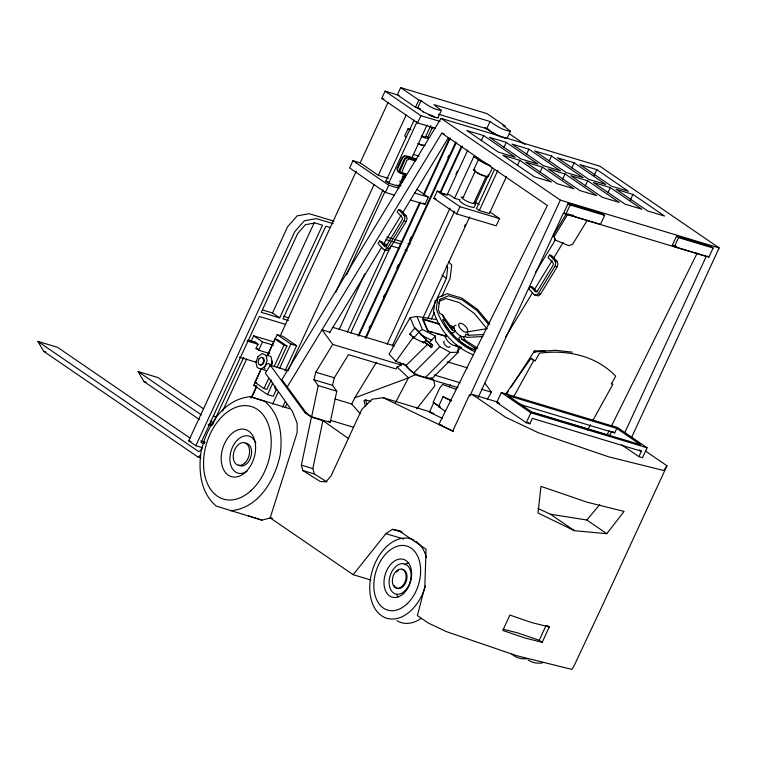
<?xml version="1.0" encoding="UTF-8"?>
<svg xmlns="http://www.w3.org/2000/svg" width="757" height="757" viewBox="0 0 757 757"><rect width="100%" height="100%" fill="white"/><g stroke="black" fill="none" stroke-linecap="round" stroke-linejoin="round"><path stroke-width="1.14" d="M427.724 318.763L446.422 278.283L447.718 267.524L446.242 265.925M435.19 300.33L433.506 311.335C439.647 330.393 454.389 347.359 473.059 354.692M430.657 411.988L383.165 397.69L372.084 399.232L361.751 409.499L331.112 475.822L326.068 481.745L320.258 481.499L302.819 470.513L301.343 465.139L311.43 417.192L304.92 412.641L270.277 365.271L265.328 373.069L292.353 411.278L297.141 423.191L297.198 432.436L270.192 517.864L353.15 574.695L370.93 580.051M313.956 379.759L332.512 385.341L336.78 391.189L330.222 422.378L311.666 416.785L318.224 385.597L313.956 379.759L315.783 372.198L332.711 344.407L322.028 329.787L329.938 332.172M326.92 481.916L314.335 473.977L312.849 468.602L322.936 420.655L311.43 417.192M332.512 385.341L334.339 377.781L348.447 354.626L396.043 368.962L397.188 367.079L401.276 365.054L399.649 362.338M383.421 249.327L385.408 249.857L387.414 248.145L404.058 220.826L404.9 217.855L404.096 215.385L398.684 209.547L397.17 212.026L402.289 217.552L402.279 219.719L386.231 246.053L384.641 246.527L379.522 241L378.008 243.489L383.421 249.327L387.565 250.51L389.571 248.788L406.216 221.47L407.058 218.508L406.254 216.038L400.841 210.191L398.684 209.547M534.31 294.766L536.297 295.296L538.303 293.584L554.938 266.265L555.789 263.294L554.985 260.824L549.573 254.986L548.059 257.465L553.178 262.991L553.159 265.158L537.12 291.492L535.53 291.965L530.402 286.439L528.897 288.928L534.31 294.766L538.454 295.949L540.46 294.227L557.095 266.909L557.947 263.947L557.143 261.477L551.73 255.629L549.573 254.986M275.378 386.117L274.791 388.086L277.034 390.536M270.779 365.896L272.189 362.035L271.025 356.755L267.259 355.061M271.205 366.218L272.265 363.332L271.678 360.692M423.929 341.786L431.66 347.614L432.635 345.324L426.04 340.111M202.611 447.766L195.855 445.731L188.701 440.829L287.613 226.759L297.217 215.83L309.206 213.711L333.913 221.158M195.855 445.731L294.766 231.67L304.38 220.741L316.36 218.622L333.212 223.694M202.138 447.255L200.652 450.472L198.618 451.532L37.85 341.388L43.717 351.352L197.709 456.859L200.993 457.843M212.537 424.753L243.726 357.247M251.154 341.18L253.633 335.824L273.334 341.757M222.605 411.06L246.687 358.941M269.606 353.5L258.657 350.207L256.046 348.419L257.957 344.255L254.551 341.927M279.674 317.874L261.269 312.329L297.7 233.487L305.44 224.678L315.101 222.974L322.501 225.198L279.674 317.874L272.52 312.972L314.354 222.426M258.657 350.207L262.499 341.899L253.633 335.824M388.398 178.359L378.33 175.321L360.152 162.869L352.961 160.702L349.62 167.931L385.417 192.458L394.454 195.174M435.635 128.349L417.552 122.908L381.755 98.382L385.095 91.152L399.119 95.373M271.271 379.891L266.871 389.41L263.994 388.549L254.901 382.313L261.26 368.574M267.117 355.885L274.933 338.966L277.81 339.827L286.903 346.053L277.128 367.202M276.154 389.987L273.23 396.318L267.476 394.586L253.841 385.237L260.654 370.485M267.467 355.733L277.213 334.66L282.967 336.392L296.602 345.731L284.916 371.025M251.163 397.851L256.566 386.146M251.636 397.709L256.595 386.978M280.412 335.436L356.31 171.167M360.152 162.869L387.972 102.659M503.973 138.077L507.048 138.436L510.388 131.207L502.989 125.407L505.146 126.059L486.959 113.597L400.661 87.613L397.321 94.833L415.498 107.295L420.532 108.809M263.994 388.549L268.877 377.97M274.252 366.341L284.026 345.192L274.933 338.966M267.476 394.586L272.832 382.995M279.645 368.233L290.849 344L277.213 334.66M272.586 404.172L278.027 392.4M288.417 369.918L374.005 184.689M378.33 175.321L406.149 115.111M415.498 107.295L418.839 100.066L400.661 87.613M410.937 129.579L408.061 128.718L404.721 135.938L406.613 137.244M417.656 107.939L420.996 100.719L418.839 100.066M403.14 176.769L398.74 186.269L388.672 183.241L385.833 181.292L414.145 120.032M282.654 407.209L285.134 401.853M335.796 292.202L383.08 189.865M388.672 183.241L416.984 121.972M285.152 407.682L286.629 404.475M346.488 274.923L385.076 191.417M385.417 192.458L388.757 185.228L352.961 160.702M417.552 122.908L420.892 115.679L385.095 91.152M403.661 178.529L402.327 177.091L403.85 173.788L405.213 174.725L400.112 173.183L399.024 172.019L399.261 170.051L404.437 158.856L405.856 157.238L407.626 156.926L416.407 159.576M411.922 157.749L427.052 125.009M430.733 125.596L425.453 137.026L421.545 136.033M427.487 137.963L432.427 127.29M339.155 329.399L364.751 274.006M510.388 131.207C502.762 130.469 496.214 125.7 490.044 121.508L433.941 104.617L441.35 110.418L438.01 117.638L434.925 117.288L422.908 111.705M347.302 332.172L385.692 249.081M350.605 333.165L390.47 246.886M358.156 335.73L419.558 202.857M423.513 194.284L449.261 138.559M358.723 336.117L420.618 202.176M424.081 194.672L450.33 137.878M410.275 199.943L424.97 204.362L428.311 197.142L416.946 189.354M369.085 328.036L370.078 325.898M383.449 296.962L384.433 294.823M396.819 268.025L398.305 264.818M409.688 240.168L411.174 236.95M447.813 157.655L448.806 155.516M365.196 338.067L455.809 141.975M365.981 338.199L456.14 143.082M489.836 211.951L499.516 218.584L496.176 225.804L456.613 213.9L433.884 198.325L437.224 191.095L440.565 192.098M467.769 150.094L447.056 194.928L440.574 192.978L440.006 192.59L461.221 146.688M440.574 192.978L462.281 146.016M455.856 174.261L457.332 171.054M387.111 344.284L449.999 208.175M454.455 198.533L473.768 156.737L476.002 157.409M481.263 140.726L483.647 135.56L466.776 130.478L498.371 152.129L515.243 157.21L483.647 135.56M486.704 128.737L490.044 121.508M392.287 346.034L454.616 211.137M492.296 167.978L488.199 176.845C482.919 176.154 477.355 173.836 473.627 169.984L478.642 159.15M463.066 197.653L474.951 171.915M456.613 213.9L459.953 206.67L437.224 191.095M473.986 202.791L486.373 175.984M464.438 226.561L465.432 224.422M475.197 203.292L488.369 174.772M423.172 317.562L469.681 216.918M474.147 202.242L475.67 203.936L474.005 207.55C468.725 206.86 463.161 204.551 459.442 200.7M503.897 147.539L506.282 142.382L489.401 137.301L520.996 158.942L537.877 164.023L506.282 142.382M494.51 169.502L476.456 208.582L479.295 210.531L489.363 213.559L506.442 176.589M479.295 210.531L497.841 170.391M431.32 319.123L434.291 312.698M438.738 303.065L440.224 299.857M441.71 296.64L450.112 278.444L451.721 265.111L448.787 261.931M517.4 165.49L519.785 160.323L502.913 155.242L534.508 176.892L551.38 181.973L519.785 160.323M526.531 154.352L528.916 149.195L512.035 144.114L543.63 165.755L560.502 170.836L528.916 149.195M540.034 172.303L542.419 167.136L525.547 162.055L557.133 183.705L574.014 188.786L542.419 167.136M442.202 418.29L429.418 412.13L433.818 402.601L440.631 407.266M549.156 161.175L551.541 156.008L534.669 150.927L566.255 172.577L583.136 177.658L551.541 156.008M445.286 411.288L438.483 406.623L443.072 396.687L451.73 400.803M562.669 179.116L565.053 173.959L548.172 168.868L579.767 190.518L596.648 195.599L565.053 173.959M571.79 167.988L574.175 162.821L557.294 157.74L588.889 179.39L605.77 184.471L574.175 162.821M469.832 396.025L560.35 200.122L441.028 118.366L281.888 379.607L306.358 413.067L311.666 416.785M478.225 397.359L563.255 213.342L706.234 256.396L624.667 432.919M568.072 203.557L563.899 212.594L565.943 213.994L600.462 224.394L604.635 215.357L602.591 213.957L568.072 203.557L570.116 204.958L604.635 215.357M565.943 213.994L570.116 204.958M585.293 185.929L587.678 180.772L570.806 175.69L602.402 197.331L619.273 202.412L587.678 180.772M594.075 175.548L596.809 169.644L579.928 164.553L611.524 186.203L628.395 191.284L596.809 169.644M638.889 456.632L641.397 451.21L532.37 418.375L529.862 423.797L526.266 422.718L496.715 402.469L501.314 392.533L617.532 427.535L647.084 447.775L642.494 457.711L638.889 456.632L621.734 444.879M607.928 192.742L610.312 187.585L593.431 182.503L625.027 204.144L641.908 209.225L610.312 187.585M526.266 422.718L530.856 412.783L501.314 392.533M630.079 200.596L632.947 194.398L616.066 189.316L647.661 210.966L664.532 216.048L632.947 194.398M672.358 245.249L676.531 236.222L711.05 246.612L713.094 248.022L708.921 257.049L674.402 246.65L672.358 245.249L676.805 246.593M674.402 246.65L678.575 237.622L676.531 236.222M609.764 435.483L611.429 431.868M519.151 404.143L614.693 432.919L616.775 428.396L507.748 395.561L531.613 411.912L640.64 444.747L616.775 428.396M631.593 437.423L719.15 247.936L599.828 166.19L441.028 118.366M547.074 625.433L549.298 626.947L542.201 642.305L539.239 640.28L545.863 625.944M645.579 451.106L666.983 465.773L601.541 607.398L573.617 666.775L571.8 669.387L516.7 655.704L446.45 631.641L428.14 622.964L417.391 615.602L424.828 586.949L426.068 549.251L398.759 530.543L392.467 529.342L385.919 533.657L353.15 574.695M360.19 413.71L351.768 404.03L354.759 397.832L376.466 362.234M453.509 431.348L438.909 424.308L547.387 205.507L441.804 133.166L287.234 386.912M607.086 434.859L609.186 430.638M611.278 426.409L697.225 253.056M395.428 402.715L408.487 377.857L415.101 374.743L457.957 387.603M513.634 396.829L533.647 360.654L531.045 358.25L505.487 394.236M611.325 384.045L615.696 376.144A146.489 103.917 -47.3 0 0 539.457 353.188L535.085 361.089L531.045 358.25M587.602 429.957L590.46 424.791M592.75 420.655L612.763 384.48L611.457 383.279M436.458 319.577L416.927 316.445L410.171 317.618L389.032 354.248L395.939 361.288L406.121 365.413C411.297 373.949 422.661 377.677 432.238 378.358L458.297 352.204L458.222 347.567L456.339 345.031M329.494 332.91L381.632 247.321M383.468 244.293L401.257 215.092M402.487 213.086L448.485 137.566M449.289 386.808L450.519 384.783M587.177 220.391L572.652 244.237L568.677 245.675L555.193 239.997L553.367 235.096L566.075 214.24M555.193 239.997L554.238 236.468L568.157 213.625M535.644 272.246L555.278 240.026M505.525 337.064L532.521 292.76M534.357 289.732L552.146 260.531M553.367 258.525L563.189 242.41M487.281 399.176L491.511 392.23L484.83 383.089M536.107 351.787L533.865 351.901L534.556 350.851L544.898 350.898M506.461 394.189L508.373 391.237M510.918 387.31L534.556 350.851M666.983 465.773L663.7 470.494L608.6 456.812L538.35 432.749L505.307 417.079L472.226 394.416L469.463 394.899L452.677 431.206L383.165 397.69M431.66 347.614L429.976 346.091L431.376 344.132M395.939 361.288L413.805 336.515M606.773 533.685L624.109 511.41L587.564 502.336L540.971 486.373L538.019 512.981L574.459 530.695L606.773 533.685L586.836 520.021L550.367 514.192L537.867 508.43M416.785 408.789L434.849 385.796L433.799 380.374L431.272 377.951M586.836 520.021L599.733 504.664M409.745 334.074L414.95 327.942L426.428 339.732L423.825 342.798L413.861 338.01L409.745 334.074L411.742 335.19M413.861 338.01L419.066 331.888M431.85 129.012L433.231 127.431M429.181 342.751L435.417 336.099L422.482 329.569L416.927 316.445M427.099 329.872L422.624 319.303L423.002 318.924L439.779 323.987M445.816 335.938L427.544 330.923L433.136 332.607M413.824 372.822L439.883 346.659L450.368 352.45L458.297 352.204M425.226 377.686L450.368 352.45M406.121 365.413L427.535 344.369M457.237 350.917L461.694 347.293M260.503 365.063L262.575 363.625L263.635 360.729L263.048 358.089M418.536 331.661L422.482 329.569M197.709 456.859L200.662 455.317M370.892 401.484L365.631 399.904L363.956 400.699L365.432 406.216M439.278 301.229L445.826 298.542L459.376 302.63L474.119 313.266L486.108 327.62M488.871 324.838L476.882 310.493L462.139 299.848L448.589 295.769L439.864 299.346L438.294 309.613L440.025 313.701L442.249 314.515L451.011 327.033L453.973 328.112C455.364 332.418 459.007 336.146 463.511 337.035L465.309 336.297L465.631 334.187L468.592 335.266L483.884 334.509M354.759 397.832L408.487 377.857L397.188 367.079M289.155 408.562L250.302 396.696C222.066 399.422 206.141 427.705 200.842 452.923C198.476 471.876 200.766 493.138 216.341 506.13L261.865 520.135L270.978 517.835M230.8 510.776C259.045 508.051 274.961 479.777 280.26 454.55C282.626 435.606 280.336 414.334 264.761 401.352L250.302 396.696M533.865 351.901L555.307 350.283L572.254 352.156M404.512 155.933L402.232 157.305L397.226 168.139L397.056 169.549L397.832 170.382M487.394 328.633L467.173 331.897L468.592 335.266M539.467 351.598L545.068 351.295M482.919 336.572L467.249 337.357L464.618 336.401M455.667 346.242L460.275 346.46M441.35 110.418C433.714 109.68 427.166 104.911 420.996 100.719M438.558 117.893L435.266 117.524L428.793 114.96M422.34 145.003L424.157 145.212M425.074 145.637L421.99 145.287L417.94 143.688M419.151 156.056L413.171 154.456M473.627 169.984L475.453 170.193M463.842 197.397L461.108 197.085C464.826 200.936 470.4 203.245 475.67 203.936M451.144 332.437L453.329 332.938L455.212 331.046L452.44 330.402L444.662 320.22L442.58 319.738C449.223 332.891 461.193 344.558 474.942 349.989L474.147 347.785L461.779 339.145L460.72 336.193L458.837 338.086L460.086 341.568M549.298 626.947L531.972 622.651L509.887 615.081L502.79 630.439L524.875 638L542.201 642.305M503.102 629.228L517.268 632.786L539.239 640.28M438.464 114.203L488.937 129.409M381.755 98.382L383.808 98.997M420.892 115.679L440.101 121.461M441.804 133.166L444.066 133.847M560.35 200.122L719.15 247.936M678.575 237.622L713.094 248.022M416.899 159.065L405.922 155.762L404.153 156.074L402.733 157.683L397.557 168.887L397.321 170.845L398.409 172.019L402.8 173.344M407.72 156.898L413.085 158.516M412.082 158.648L415.29 159.613M415.924 160.456L407.351 157.872L405.08 159.244L399.895 171.489L400.671 172.331L406.036 173.94M415.489 160.976L409.054 159.046L406.783 160.418L401.607 172.662L406.66 174.782M570.579 214.6L573.92 215.613M402.327 177.091L404.2 177.658M447.226 194.114L449.45 194.776L454.569 198.287L460.161 199.971M440.006 192.59L447.056 194.928M385.833 181.292L389.193 182.305M433.884 198.325L436.108 198.996M388.757 185.228L398.93 188.294M414.751 193.054L428.311 197.142M459.953 206.67L499.516 218.584M404.096 215.385L406.254 216.038M554.985 260.824L557.143 261.477M404.058 220.826L406.216 221.47M554.938 266.265L557.095 266.909M386.685 237.045L392.306 238.739M394.548 239.42L402.412 241.786M408.023 243.47L410.275 244.151M385.985 239.59L390.48 240.944M392.722 241.615L400.585 243.981M379.522 241L381.679 241.653L386.799 247.179L384.641 246.527M530.402 286.439L532.559 287.092L536.959 291.823M330.137 227.497L325.803 226.201L282.986 318.867L288.398 320.504M383.326 243.517L387.66 244.823M390.972 245.817L399.63 248.428M405.042 250.056L407.209 250.709M387.414 248.145L389.571 248.788M538.303 293.584L540.46 294.227M449.847 327.015L453.206 328.027M422.624 319.303L439.41 324.365M461.779 339.145L464.997 340.111L477.639 348.182M435.37 333.288L446.564 336.657M474.147 347.785L476.323 348.438M474.715 351.579C456.698 343.697 442.23 327.393 436.278 308.563L437.953 297.558L447.302 293.725L461.827 298.097L477.62 309.499L489.703 323.977M332.474 327.242L394.397 345.883M447.302 361.818L467.571 367.921M262.774 310.029L272.52 312.972M283.411 316.246L288.824 317.874M285.266 324.289L259.348 316.483L201.088 442.58L204.475 443.593M332.711 344.407L401.276 365.054M434.187 374.961L460.038 382.749M481.395 389.183L491.511 392.23M472.226 394.416L498.229 402.251M529.891 411.78L578.499 426.418M580.761 427.099L609.025 435.616M496.715 402.469L499.421 403.282M530.856 412.783L647.084 447.775M290.849 344L296.602 345.731M284.026 345.192L286.903 346.053M262.499 341.899L273.438 345.192M248.059 339.969L255.942 342.344M246.962 340.953L258.26 344.35M256.046 348.419L258.232 349.072M438.483 406.623L439.921 407.058L433.099 402.383L439.779 387.934L442.533 384.518L456.395 389.316M315.783 372.198L334.339 377.781M429.418 412.13L433.884 413.473M270.277 365.271L288.37 370.712M239.458 357.209L256.396 362.31M318.224 385.597L336.78 391.189M438.909 424.308L442.296 425.33M334.973 398.977L351.768 404.03M254.901 382.313L256.822 382.891M253.841 385.237L256.718 386.108M304.92 412.641L307.181 413.313M330.923 420.466L353.538 427.279M37.85 341.388L57.56 347.321L190.064 438.114M199.526 419.605L143.972 381.547L138.105 371.583L157.816 377.516L203.605 408.884M43.717 351.352L45.912 352.014M143.972 381.547L146.167 382.209M209.32 423.788L212.708 424.809M208.232 424.772L211.629 425.794M301.343 465.139L312.849 468.602M302.819 470.513L314.335 473.977M200.719 441.028L205.242 442.391M188.701 440.829L190.944 441.511M398.759 530.543L400.983 531.215M392.467 529.342L402.469 532.351M385.919 533.657L403.699 539.012M270.192 517.864L272.454 518.545M248.523 515.839L261.865 520.135M502.156 137.462L492.381 132.626L484.792 127.422M431.14 115.253L433.08 116.02M421.28 136.459L425.33 138.067L428.405 138.417L426.693 136.506M490.47 165.688L480.165 160.844M490.025 165.679L484.963 163.673L473.768 156.737M418.186 143.612L421.422 144.899M481.282 174.545L484.319 175.747M399.573 181.122L402.819 182.409M398.986 185.162L401.144 186.023M448.078 324.516L453.358 326.759M262.159 369.019L265.925 370.712M420.532 334.717L431.651 340.328M443.072 396.687L451.323 400.898M497.832 135.749L486.268 128.605M476.598 172.113L480.269 174.148M707.558 256.112L708.921 257.049M509.395 133.79L524.875 144.388M417.23 107.816L423.343 111.837M408.061 128.718L409.953 130.015M475.32 202.005L479.19 204.664M396.848 184.973L398.74 186.269M423.078 203.065L424.97 204.362M441.956 275.217L446.422 278.283M612.801 431.613L614.693 432.919M639.504 449.913L641.397 451.21M527.96 422.491L529.862 423.797M550.367 514.192L574.459 530.695M213.351 415.565L216.275 417.571M138.105 371.583L201.438 414.968M210.209 420.977L213.133 422.983M461.95 342.874L466.605 346.119M467.533 346.772L471.63 349.639M328.453 421.138L330.222 422.378M322.936 420.655L348.722 438.71M425.5 339.95L432.635 345.324M424.516 341.975L429.976 346.091M403.197 363.388L415.101 374.743M426.428 339.732L414.95 327.942M422.453 341.483L423.825 342.798M264.988 368.848L263.966 367.788L266.701 363.994L268.867 363.483L270.268 365.073M445.362 326.049L446.706 327.8M439.883 346.659L435.493 340.726L435.417 336.099M553.367 235.096L554.238 236.468M463.511 337.035L464.997 340.111M451.011 327.033L452.44 330.402M442.249 314.515L444.662 320.22M423.002 318.924L427.923 330.544M410.171 317.618L414.732 328.396M365.631 399.904L366.814 404.314M453.973 328.112A7.551 3.53 44.9 0 1 456.093 325.264M456.764 344.88A7.551 3.53 44.9 0 1 449.138 342.58A7.551 3.53 44.9 0 1 445.75 334.585M449.989 346.413A4.031 1.883 44.9 0 1 445.722 345.675A4.031 1.883 44.9 0 1 444.312 341.104M421.28 618.28A41.493 27.64 -73.2 0 1 396.914 620.683M416 541.34A41.493 27.64 -73.2 0 1 426.428 557.663M425.462 585.899A41.493 27.64 -73.2 0 1 385.966 617.996A41.493 27.64 -73.2 0 1 373.409 567.343A41.493 27.64 -73.2 0 1 414.136 540.205M398.173 596.97A19.739 13.153 -73.2 0 1 396.914 594.974M404.891 564.703A19.739 13.153 -73.2 0 1 408.799 562.735M401.749 569.302A9.869 6.576 -73.2 0 1 405.667 582.758A9.869 6.576 -73.2 0 1 394.189 585.663M396.526 572.027A9.869 6.576 -73.2 0 1 398.182 570.523M527.269 658.628A41.493 27.64 -73.2 0 1 511.893 654.171M542.797 662.763A41.493 27.64 -73.2 0 1 528.045 659.858M247.198 471.1A19.341 12.878 -73.2 0 1 230.601 464.514A19.341 12.878 -73.2 0 1 238.531 438.984A19.341 12.878 -73.2 0 1 255.819 443.309M245.382 443.195A11.686 7.778 -73.2 0 1 250.841 456.991A11.686 7.778 -73.2 0 1 238.587 465.082M258.071 356.443L255.951 362.215L257.125 367.505L260.891 369.198L265.045 366.303L267.155 360.521L265.991 355.241L262.225 353.547L258.071 356.443M259.093 358.686L258.033 361.581L258.62 364.221L261.222 365.281L263.294 363.833L264.354 360.947L263.767 358.307L261.165 357.247L259.093 358.686M405.553 174.29L401.011 181.737L401.607 182.371L406.149 174.924L405.553 174.29M458.685 325.396A5.838 2.725 44.9 0 0 466.066 332.295A5.838 2.725 44.9 0 0 464.836 325.538A5.838 2.725 44.9 0 0 458.685 325.396M406.632 604.266A33.44 22.275 -73.2 0 0 411.079 548.087A33.44 22.275 -73.2 0 0 373.958 581.878A33.44 22.275 -73.2 0 0 406.632 604.266M403.358 593.706A19.739 13.153 -73.2 0 0 405.979 560.549A19.739 13.153 -73.2 0 0 384.064 580.496A19.739 13.153 -73.2 0 0 403.358 593.706M404.522 591.245A15.708 10.466 -73.2 0 0 406.613 564.854A15.708 10.466 -73.2 0 0 389.174 580.733A15.708 10.466 -73.2 0 0 404.522 591.245M402.014 586.41A9.869 6.576 -73.2 0 0 403.33 569.832A9.869 6.576 -73.2 0 0 392.372 579.805A9.869 6.576 -73.2 0 0 402.014 586.41M245.306 472.33A24.574 16.37 -73.2 0 0 248.58 431.045A24.574 16.37 -73.2 0 0 221.299 455.884A24.574 16.37 -73.2 0 0 245.306 472.33M250.993 490.65A48.344 32.201 -73.2 0 0 257.418 409.433A48.344 32.201 -73.2 0 0 203.747 458.278A48.344 32.201 -73.2 0 0 250.993 490.65M244.7 463.152A11.686 7.778 -73.2 0 0 246.252 443.517A11.686 7.778 -73.2 0 0 233.288 455.326A11.686 7.778 -73.2 0 0 244.7 463.152"/></g></svg>
